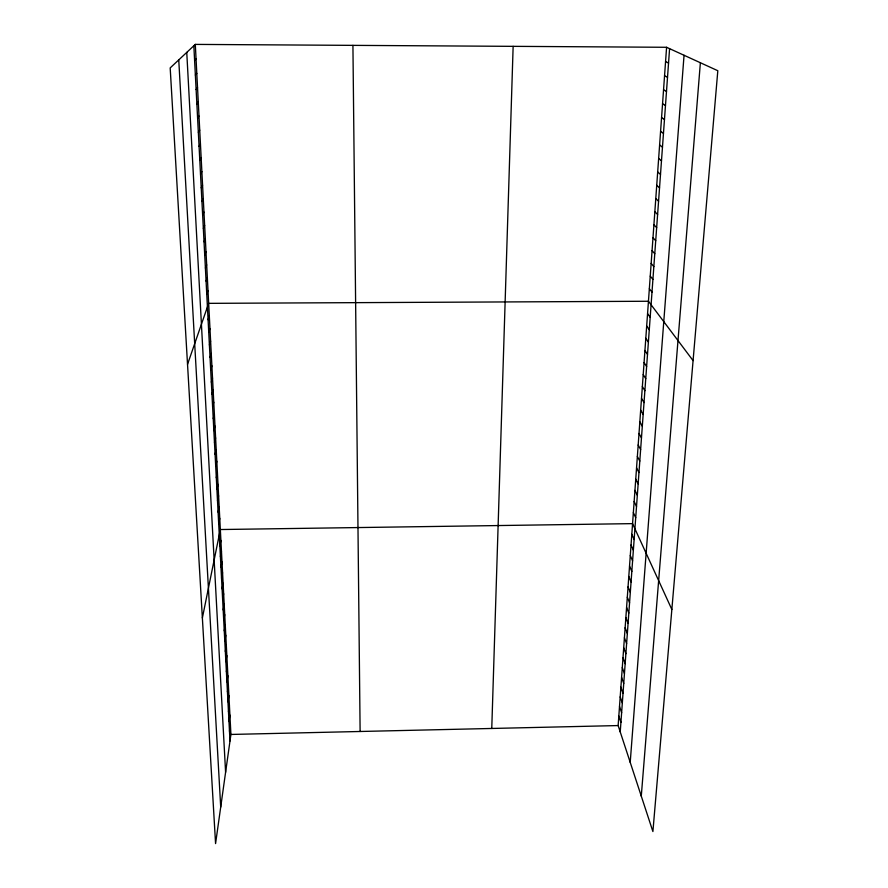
<?xml version="1.0" encoding="UTF-8"?>
<svg xmlns="http://www.w3.org/2000/svg" width="888" height="888" viewBox="0 0 888 888"><rect width="100%" height="100%" fill="white"/><g stroke="black" fill="none" stroke-linecap="round" stroke-linejoin="round"><path stroke-width="1.33" d="M491.763 728.46L513.142 46.343M666.588 47.286L717.815 70.718L652.902 831.545L618.148 725.563L666.588 47.286L195.305 44.4L170.185 67.91L215.573 843.6L230.913 734.454L195.305 44.4M620.235 731.923L669.585 48.651M630.214 762.348L684.049 55.267M641.28 796.125L700.377 62.737M229.481 731.29L230.414 724.808M228.982 721.522L229.914 715.095M228.471 711.699L229.404 705.327M227.95 701.809L228.904 695.504M227.439 691.863L228.394 685.614M226.917 681.851L227.872 675.668M226.396 671.783L227.361 665.645M225.863 661.638L226.84 655.577M225.33 651.437L226.318 645.432M224.797 641.169L225.785 635.231M224.264 630.835L225.263 624.963M223.721 620.446L224.731 614.629M223.177 609.978L224.187 604.229M222.633 599.444L223.654 593.761M222.078 588.844L223.11 583.227M221.523 578.166L222.555 572.627M220.968 567.432L222.011 561.96M220.402 556.621L221.456 551.226M219.836 545.743L220.901 540.415M202.375 617.948L220.335 529.537L632.567 523.631L671.85 609.479M218.681 523.52L219.758 518.348M218.093 512.187L219.181 507.081M217.505 500.765L218.592 495.748M216.905 489.277L218.004 484.326M216.295 477.7L217.416 472.838M215.695 466.045L216.816 461.272M215.085 454.312L216.217 449.617M214.474 442.502L215.606 437.884M213.853 430.602L214.996 426.074M213.231 418.625L214.385 414.185M212.598 406.56L213.764 402.209M211.966 394.416L213.142 390.154M211.333 382.184L212.521 378.011M210.689 369.863L211.888 365.789M210.045 357.464L211.255 353.48M209.402 344.966L210.611 341.081M208.747 332.378L209.968 328.593M208.081 319.713L209.324 316.017M187.535 364.335L208.669 303.352L648.451 301.254L693.073 360.617M206.749 294.095L208.003 290.598M206.083 281.141L207.348 277.755M205.406 268.098L206.682 264.824M204.717 254.967L206.005 251.792M204.029 241.736L205.328 238.661M203.341 228.405L204.64 225.441M202.642 214.974L203.963 212.132M201.931 201.443L203.263 198.712M201.221 187.823L202.564 185.204M200.51 174.092L201.865 171.584M199.789 160.262L201.154 157.875M199.067 146.32L200.444 144.056M198.335 132.279L199.722 130.136M197.602 118.137L199.001 116.117M196.859 103.885L198.279 101.987M196.115 89.522L197.536 87.757M195.36 75.047L196.803 73.415M194.605 60.462L196.059 58.963M230.913 734.454L618.148 725.563M665.567 61.55L668.542 63.048M664.557 75.702L667.51 77.323M663.558 89.755L666.488 91.508M662.559 103.707L665.467 105.572M661.571 117.549L664.468 119.547M660.594 131.291L663.458 133.411M659.618 144.944L662.47 147.164M658.652 158.486L661.482 160.828M657.686 171.939L660.505 174.392M656.731 185.281L659.529 187.856M655.788 198.535L658.563 201.221M654.845 211.699L657.608 214.485M653.912 224.764L656.654 227.661M652.991 237.74L655.71 240.737M652.07 250.627L654.767 253.724M651.148 263.414L653.846 266.622M650.249 276.113L652.913 279.42M649.35 288.722L652.003 292.13M647.563 313.686L650.183 317.294M646.686 326.04L649.283 329.737M645.809 338.306L648.384 342.091M644.932 350.483L647.507 354.368M644.066 362.582L646.619 366.555M643.212 374.592L645.743 378.654M642.357 386.524L644.877 390.676M641.513 398.379L644.022 402.619M640.67 410.156L643.156 414.474M639.837 421.844L642.313 426.251M639.005 433.455L641.469 437.951M638.183 444.988L640.625 449.561M637.362 456.454L639.793 461.105M636.552 467.832L638.96 472.571M635.741 479.143L638.139 483.949M634.942 490.376L637.329 495.26M634.143 501.531L636.518 506.493M633.355 512.62L635.708 517.66M631.801 534.332L634.132 539.527M631.046 544.977L633.355 550.238M630.291 555.555L632.589 560.872M629.537 566.056L631.823 571.45M628.793 576.501L631.068 581.962M628.049 586.868L630.314 592.396M627.317 597.18L629.559 602.774M626.584 607.425L628.815 613.086M625.851 617.604L628.071 623.332M625.13 627.727L627.339 633.51M624.419 637.784L626.606 643.622M623.698 647.774L625.885 653.679M622.988 657.708L625.163 663.669M622.288 667.576L624.442 673.604M621.589 677.389L623.731 683.471M620.89 687.145L623.021 693.284M620.201 696.836L622.322 703.03M619.513 706.471L621.622 712.72M618.825 716.039L620.923 722.344M178.754 59.896L220.712 807.07M186.758 52.392L225.596 772.294M193.839 45.765L229.992 740.992M352.925 45.366L360.117 731.49"/></g></svg>
